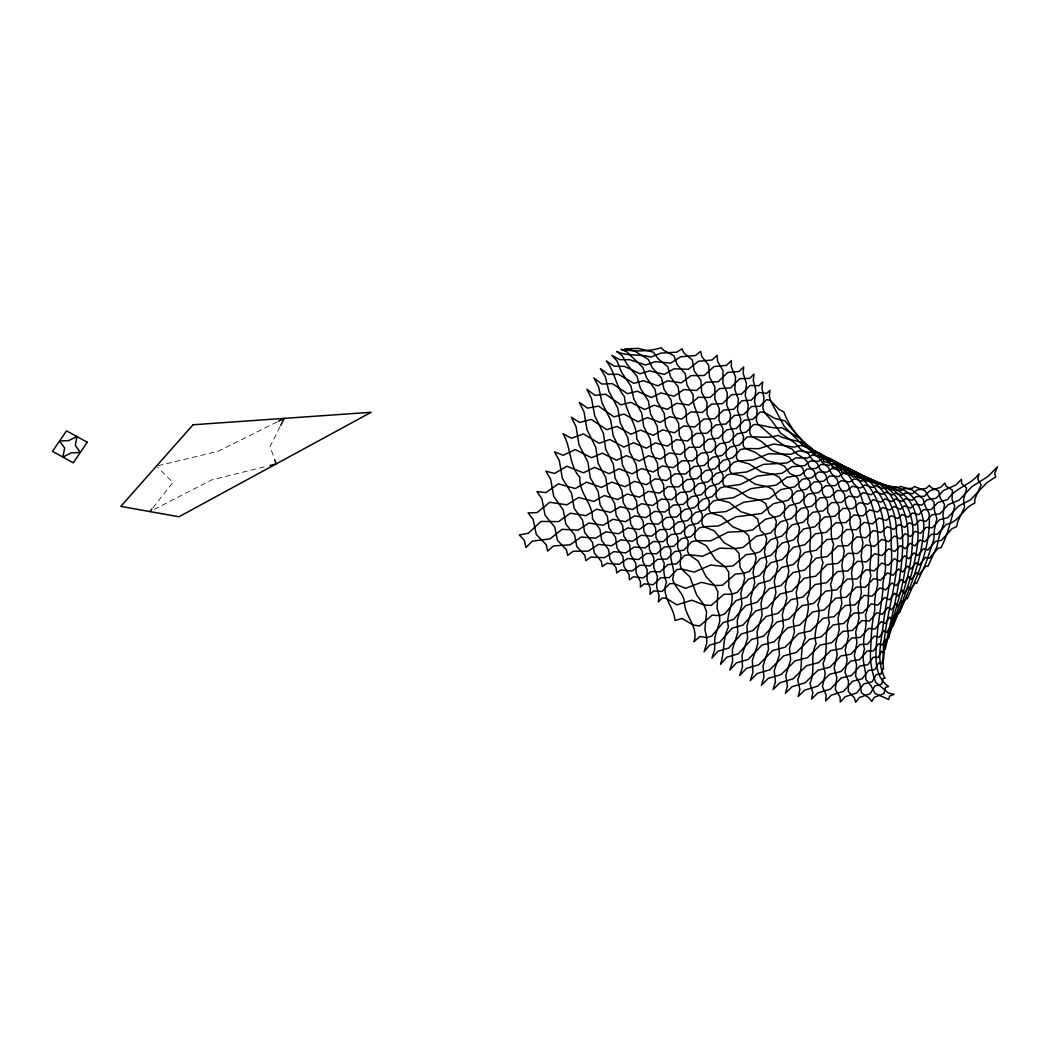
<?xml version="1.0" encoding="UTF-8"?>
<svg xmlns="http://www.w3.org/2000/svg" width="1050" height="1050" viewBox="0 0 1050 1050"><rect width="100%" height="100%" fill="white"/><g stroke="black" fill="none" stroke-linecap="round" stroke-linejoin="round"><path stroke-width="0.75" stroke-dasharray="5 3.75" d="M279.983 426.838L270.034 446.591L274.168 458.128M152.88 507.78L172.922 482.436L157.553 467.211M154.179 509.368L211.654 479.942L266.779 466.239M277.043 421.956L217.967 451.316L156.463 466.121"/><path stroke-width="1.5" d="M280.704 425.421L284.248 418.373L278.486 421.234M149.861 511.573L151.869 509.04M269.929 465.465L276.229 463.89L274.68 459.572M878.391 482.895C903.249 488.657 915.941 515.694 912.319 539.372C912.516 573.536 898.222 605.784 888.457 638.124L888.562 636.549L886.449 641.734C897.763 585.336 933.082 477.776 841.733 472.238L841.772 470.636L836.456 466.252L836.22 463.509L830.025 458.666L815.916 452.734L808.356 448.219L784.967 420.906L774.546 418.359L764.085 412.164L760.174 412.046L753.008 419.239L744.345 420.236L736.418 428.374L726.849 429.831L718.502 438.191L708.304 439.281L699.772 447.261L689.076 447.326L680.426 454.492L669.217 452.996L660.398 459.152L648.506 455.779L639.319 460.989L626.417 455.661L616.56 460.241L602.254 453.154L591.439 457.734L575.242 449.544L563.181 455.293L554.531 451.828L559.335 460.609L562.341 478.354L571.646 493.474L574.114 508.2L582.553 520.17L584.692 532.521L592.449 542.299L594.313 552.969L601.401 561.461L602.201 566.501L606.861 563.338L619.041 564.349L627.677 558.521L638.518 559.558L646.603 553.442L656.552 553.796L664.387 546.971L673.864 546.249L681.699 538.545L691.018 536.616L698.985 528.071L703.776 526.719L718.489 525.958L736.207 516.771L761.368 513.555L773.587 503.633L788.025 500.325L796.399 491.413L806.584 489.169L813.973 482.002L823.607 481.202L829.723 475.965L838.569 476.608L843.255 473.314L851.235 475.243L854.529 473.681L861.722 476.503L863.809 476.28L889.691 486.938C910.691 486.255 922.438 506.467 923.882 525.131C922.937 555.923 911.571 584.955 899.43 613.003L899.378 611.389L895.939 617.256L895.466 614.04L891.844 619.881L889.836 617.072L885.242 623.477L881.186 621.561L874.991 629.081L868.612 628.372L860.436 637.35L851.734 638.033L841.509 648.572L830.773 650.58L818.711 662.589L806.479 665.713L793.026 678.864L779.953 682.749L773.062 689.601L775.438 681.909L774.231 670.727L779.454 654.675L778.47 642.849L783.51 626.482L782.342 614.486L786.844 598.329L785.216 586.661L788.865 571.266L786.594 560.424L789.233 546.276L786.24 536.681L787.841 524.16L784.192 516.062L784.875 505.312L782.828 501.939L777.249 498.619L772.892 489.484L767.484 486.714L755.199 484.168L742.757 476.175L731.732 473.629L726.902 475.151L719.014 483.63L709.367 486.478L701.347 494.708L691.478 496.676L683.406 504.341L673.26 505.102L665.07 511.98L654.452 511.442L645.999 517.624L634.581 515.918L625.603 521.692L612.977 519.291L603.186 525.262L588.958 523.018L578.091 530.145L562.012 529.344L550.016 538.886L532.232 541.157L525.997 547.523L524.278 540.278L519.278 534.949L528.242 533.269L540.986 521.443L558.548 521.627L570.347 513.188L586.031 515.655L596.676 509.197L610.549 512.387L620.169 506.704L632.559 509.499L641.458 503.738L652.772 505.496L661.224 499.17L671.829 499.59L680.072 492.476L690.257 491.544L698.368 483.748L708.238 481.727L716.244 473.471L725.852 470.702L733.648 462.341L738.386 460.976L752.981 460.018L768.81 453.718L791.017 454.256L798.919 450.817L809.55 452.419L812.871 451.014L820.536 453.534C833.057 461.633 847.35 469.704 853.676 483.683C861.459 489.825 860.331 500.181 866.001 507.662C865.423 518.884 872.668 528.767 869.334 540.12C874.191 551.906 867.707 563.929 870.909 575.951C866.46 588.84 870.594 602.332 865.515 615.103C868.245 626.719 861.184 637.678 864.504 649.189C860.659 659.531 866.355 668.994 865.843 679.403L870.988 685.729L874.965 693.42L888.733 699.497L889.586 696.097L894.141 694.339L888.562 693.092L875.634 682.185C871.986 671.882 869.767 661.894 870.581 650.934C871.198 637.389 871.526 623.451 874.847 610.076C874.059 601.558 875.424 593.355 877.59 585.126C877.616 578.957 876.028 572.801 878.207 566.803C878.745 555.069 878.706 543.113 877.511 531.471C875.332 510.51 868.521 489.366 853.243 474.141C843.386 466.817 831.954 456.383 819.512 456.33L812.162 455.017L807.778 458.01L796.005 457.892L787.001 462.971L763.389 464.402L746.76 471.975L731.732 473.629L729.737 470.754L729.881 462.144L726.062 455.923L726.337 446.512L722.544 439.176L722.925 428.689L718.961 420.158L719.289 408.621L714.866 399.118L714.853 386.886L709.485 377.134L708.658 365.111L701.728 356.462L700.704 351.317L695.494 355.53L680.636 356.803L670.648 363.156L655.344 361.673L645.566 365.006L629.672 359.704L619.776 359.664L611.822 355.346L617.059 361.029L621.508 372.212L630.906 386.059L633.898 399.171L641.707 413.07L643.663 426.392L650.304 439.228L651.591 451.867L657.444 463.155L658.298 474.771L663.574 484.549L664.164 495.167L669.008 503.633L669.388 513.45L673.837 521.01L673.956 530.46L677.933 537.653L677.644 547.221L681.004 554.636L680.111 564.861L681.516 568.995L689.876 576.844L696.596 594.864L704.025 605.01L706.584 611.94L704.891 629.567L706.755 637.599L706.689 643.545L704.091 651.788L709.734 645.067L719.775 642.206L732.008 628.254L743.046 624.986L755.711 610.969L767.379 607.674L780.071 594.011L791.936 591.111L804.182 578.274L815.758 576.135L827.111 564.519L837.926 563.456L848.006 553.337L857.666 553.494L866.25 544.989L874.571 546.341L881.633 539.372L888.602 541.734L894.377 535.946L900.244 538.847L905.231 533.663L910.455 536.55L915.298 531.287L920.535 533.452L926.1 527.258L932.216 527.874L939.606 519.711L947.783 517.663L958.519 506.1L970.449 499.852L986.816 482.738L995.715 476.858L994.678 473.432L997.5 466.751L988.089 476.451L972.011 486.557L959.175 500.115L948.347 504.617L939.816 513.831L932.006 514.789L925.982 521.351L919.761 520.091L914.944 525.236L909.287 522.756L904.746 527.402L898.866 524.488L893.852 529.397L887.197 526.693L881.16 532.494L873.39 530.526L865.961 537.718L856.892 536.865L847.941 545.698L837.69 546.079L827.334 556.539L816.178 558.114L804.733 570.006L793.065 572.539L780.951 585.519L769.256 588.669L756.906 602.293L745.644 605.653L733.53 619.461L723.096 622.637L711.546 636.182L706.755 637.599L699.969 636.444L693.919 641.799C698.919 627.349 685.178 616.717 684.416 602.923C684.246 592.988 674.52 587.987 672.643 579.009C676.266 568.956 668.771 560.477 671.081 550.436L667.222 542.903L667.131 533.361L662.694 525.683L662.274 515.931L657.366 507.531C659.019 495.863 648.69 487.712 650.462 475.952C641.983 464.822 645.592 450.083 636.707 439.018C637.258 423.452 624.999 412.059 624.488 396.651C615.549 386.033 614.919 371.608 606.388 361.029L614.276 366.227L624.317 366.345L639.844 373.748L649.596 370.886L664.348 374.377L674.126 368.76L688.341 369.311L698.355 361.318L712.018 359.979L717.163 355.32L717.544 361.187L723.03 370.781L722.938 383.342L727.283 393.12L726.744 405.156L730.511 414.159L729.921 425.106L733.504 432.915L733.058 442.68L736.68 449.256L736.457 458.01L738.386 460.976L749.136 463.942L761.486 471.936L773.679 474.495L779.153 477.081L784.101 485.192L789.902 488.092L792.186 491.072L792.33 500.548L796.569 507.806L795.861 519.094L799.509 527.874L797.764 540.908L800.664 551.079L797.842 565.596L800.021 576.817L796.215 592.397L797.764 604.222L793.222 620.314L794.417 632.231L789.495 648.296L790.689 659.807L785.794 675.334L787.434 685.991L785.334 693.354L792.094 686.687L805.179 682.776L818.016 670.202L829.867 667.209L840.958 655.961L850.907 654.216L859.871 644.543L867.444 644.214L874.217 636.116L879.231 637.179L884.047 630.446L886.646 632.664L890.033 626.863L890.61 629.842L893.301 624.383L893.196 626.049C909.326 583.852 948.347 491.991 874.808 483.262L867.786 480.073L867.339 478.472L860.751 474.337L832.427 460.399L829.828 460.753L822.452 458.889L818.409 461.291L810.206 461.029L804.759 465.583L792.015 466.725L782.027 473.274L757.418 476.044L740.197 484.523L724.959 486.491L720.077 488.066L712.136 496.676L702.45 499.498L694.457 507.688L684.639 509.46L676.62 516.928L666.514 517.466L658.389 524.147L647.732 523.491L639.266 529.528L627.703 527.94L618.621 533.754L605.719 531.864L595.731 538.178L581.122 537.023L570.019 544.871L553.573 545.882L547.654 551.04L546.197 544.674L536.301 534.503L533.085 519.264L528.097 512.925L537.049 512.61L549.727 502.294L566.987 504.814L578.563 497.451L593.867 501.414L604.275 495.548L617.833 499.538L627.309 494.064L639.503 497.175L648.349 491.374L659.584 493.133L668.062 486.623L678.681 486.911L686.962 479.64L697.147 478.616L705.298 470.702L715.155 468.667L723.161 460.373L732.651 457.813L740.342 449.649L744.949 448.508L758.874 448.678L773.692 444.032L794.089 447.129L800.796 445.476L812.372 448.941M875.096 481.596L867.864 479.036L852.022 476.674L852.009 475.296L846.326 471.332L846.182 468.733L839.947 463.877L815.456 455.083L815.259 453.521L810.469 447.51C801.229 439.281 788.642 441.289 777.997 435.33C767.694 438.992 757.365 435.999 746.996 437.049L739.436 444.964L730.144 447.156L722.151 455.438L712.346 457.393L704.13 465.465L693.919 466.567L685.584 474.023L674.979 473.812L666.474 480.506L655.279 478.774L646.459 484.68L634.41 481.373L625.052 486.701L611.769 482.081L601.558 487.423L586.635 482.173L575.308 488.526L558.377 483.853L545.856 492.621L536.97 491.584L541.905 498.868L545.042 515.143L554.768 527.139L557.458 540.369L566.423 549.727L567.656 555.437L573.169 551.211L588.184 551.158L598.382 544.451L611.599 545.738L620.799 539.831L632.546 541.275L641.038 535.329L651.735 536.117L659.846 529.633L669.9 529.344L677.854 522.086L687.579 520.59L695.533 512.531L705.154 509.893L713.147 501.217L718.029 499.642L733.307 497.713L750.908 488.644L776.094 485.139L786.949 477.304L800.467 475.178L806.925 469.101L815.916 468.405L821.087 464.376L829.29 465.281L833.031 463.326L840.381 465.609L841.903 465.229C854.451 471.292 868.862 477.015 876.041 489.615C888.313 504.696 892.211 525.538 891.109 544.609C893.576 570.727 886.646 596.663 883.536 622.519C881.37 640.658 875.556 661.356 885.111 678.182L883.142 678.287L881.803 684.009L874.808 686.004L870.227 693.709L859.438 697.502L855.697 702.266L854.28 697.764L848.295 691.451L848.387 680.676L844.987 672.302L847.114 659.859L845.211 649.937L848.439 636.274L847.232 625.262L850.828 610.877L849.699 599.261L853.046 584.706L851.484 573.038L854.083 558.928L851.747 547.746L853.243 534.66L849.896 524.462L850.08 512.912L845.696 504.092L844.581 494.392L839.331 487.042L837.126 479.207L831.272 473.288L828.279 467.158L822.229 462.381L818.842 457.603L813.002 453.561L809.668 449.61L801.964 444.399L784.179 426.248L770.293 400.378L769.309 395.679L770.031 390.285L766.631 393.383L758.953 392.438L751.183 400.26L742.074 400.706L733.609 409.303L723.489 410.156L714.683 418.714L703.841 419.068L694.903 426.956L683.497 425.998L674.481 432.771L662.484 429.896L653.31 435.343L640.526 430.093L630.958 434.241L617.046 426.418L606.729 429.66L591.15 419.383L579.692 422.494L571.371 417.257L576.069 426.773L579.023 444.924L587.934 462.092L590.244 477.697L598.211 491.636L600.114 504.971L607.359 516.377L608.974 527.914L615.602 537.534L616.954 547.864L622.926 556.5L623.91 566.304L629.107 574.744L629.37 579.823L633.373 576.804L643.217 577.933L650.974 571.567L660.109 571.869L667.787 564.624L676.659 563.784L684.495 555.542L689.049 554.689L702.542 556.264L719.591 548.218L734.842 548.572L743.229 547.378L756.144 536.34L770.621 532.967L780.544 521.758L791.477 518.516L800.861 508.476L811.584 506.297L819.997 497.884L830.13 497.044L837.257 490.494L846.562 491.006L852.272 486.294L860.646 488.001L864.964 484.929L872.484 487.502L875.621 485.691L882.564 488.604L884.901 487.489L891.726 490.101L893.826 489.024L901.176 490.547L903.709 488.736L912.45 488.263L914.497 486.478L925.181 490.901L928.607 496.716L933.988 501.979L934.447 510.694L936.876 518.438L934.421 529.62L933.87 539.438L925.733 563.614L916.663 583.406L915.626 582.461L910.087 589.811L908.749 587.029L904.181 593.316L902.344 590.087L897.763 596.19L894.744 593.184L889.363 599.799L884.651 597.503L877.892 605.115L871.224 603.894L862.719 612.898L854.044 612.964L843.701 623.49L833.254 624.868L821.271 636.851L809.497 639.345L796.254 652.523L783.733 655.83L769.768 669.821L757.116 673.549L750.238 680.636L752.929 672.459L752.351 660.529L757.837 643.847L757.116 631.719L762.103 615.182L760.987 603.356L765.201 587.514L763.494 576.503L766.789 561.868L764.413 552.103L766.736 539.057L765.24 534.87L760.423 530.394L757.562 518.871L752.614 515.274L740.841 511.717L729.054 502.346L718.029 499.642L716.061 496.676L716.218 488.014L712.241 482.068L712.32 473.051L708.238 466.279L708.304 456.488L704.064 448.613L704.078 437.863L699.497 428.82C702.03 416.443 691.438 407.531 693.302 395.194L686.989 385.127L685.217 373.669L677.237 364.875L673.903 355.727L663.679 350.333L661.159 347.734C648.651 351.737 633.977 351.54 620.996 349.374L626.824 351.868L642.823 367.434L646.551 377.816L654.977 389.327L657.3 401.507L664.217 413.385L665.595 425.841L671.475 436.984L672.276 448.836L677.473 458.732L677.959 469.652L682.71 478.236L682.999 488.276L687.422 495.784L687.514 505.208L691.635 511.993L691.517 521.154L695.258 527.678L694.746 537.088L696.465 540.592L706.283 545.711L715.496 559.597L725.038 566.659L728.7 572.158L728.844 587.514C738.097 599.983 724.605 613.41 728.477 626.955C722.334 638.872 724.802 652.063 720.536 664.23L726.823 657.195L738.15 653.874L751.485 639.542L763.442 636.169L776.829 622.099L788.944 619.054L801.911 605.706L813.684 603.356L825.72 591.137L836.627 589.824L847.35 579.036L856.971 578.931L866.119 569.704L874.178 570.832L881.724 563.062L888.208 565.254L894.377 558.679L899.456 561.606L904.733 555.712L908.88 558.797L913.933 552.878L917.779 555.476L923.514 548.704L927.872 550.029L935.392 541.393L941.364 540.461L952.14 528.596L956.668 526.641L957.784 521.456L964.517 507.321L963.572 499.472L966.63 488.106L961.616 483.42L961.406 479.312L955.894 485.021L943.517 490.455L936.101 498.251L927.019 499.839L921.926 505.076L914.668 504.249L910.704 508.095L904.221 505.864L900.48 509.25L893.996 506.441L889.783 510.116L882.735 507.426L877.524 512.006L869.544 509.959L863.008 515.918L853.926 514.92L845.919 522.572L835.774 522.861L826.363 532.284L815.404 533.794L804.904 544.753L793.485 547.312L782.276 559.479L770.871 562.747L759.399 575.663L748.427 579.219L737.139 592.41L731.968 594.169L724.028 594.261L711.165 605.417L704.025 605.01L691.832 600.18L676.856 604.879L666.12 598.251L662.064 598.041L658.324 601.939L659.111 595.98L656.604 586.635L657.339 576.004L653.783 567.591L653.809 557.694L649.438 549.636L648.966 539.91L643.952 531.549L643.151 521.417L637.599 512.111L636.536 501.021L630.459 490.179L629.121 477.75L622.427 464.874L620.681 450.883L613.148 435.697L610.746 420.302L602.004 402.885L598.618 386.728L593.867 377.961L601.794 384.038L612.294 383.617L627.493 393.671L637.311 391.217L651.381 397.556L660.923 392.949L674.244 396.204L683.76 389.576L696.491 390.495L706.086 382.226L718.174 381.727L727.768 372.383L738.964 371.542L743.649 366.909L743.164 373.288L746.432 383.539L745.277 395.745L748.217 404.906L747.272 415.708L750.291 423.465L749.726 432.836L751.419 436.223L761.001 441.158L772.328 450.529L788.878 456.894L794.496 463.575L800.349 466.161L802.961 468.536L804.602 475.571L809.799 481.241L810.902 489.812L815.745 496.834L815.968 507.216L820.142 515.786L819.236 528.006C826.048 539.07 817.753 551.316 823.082 562.774C817.714 576.765 824.473 591.137 817.819 604.879C822.373 618.227 811.913 630.381 816.178 643.663C809.314 656.631 816.112 670.281 809.944 683.353L812.805 692.646L811.611 699.116L817.714 693.013L830.432 689.076L841.116 678.038L851.668 675.36L859.897 665.976L867.694 664.808L873.351 657.116L878.154 657.484L881.528 651.315L883.457 653.021L885.15 647.929L885.242 649.281C892.106 616.704 905.612 585.204 906.911 551.736C910.862 527.376 905.415 497.674 882.236 484.536L874.414 481.858L872.274 482.423L865.187 479.496L862.024 481.11L854.254 478.813L849.765 481.937L841.116 480.716L835.196 485.651L825.668 485.769L818.396 492.608L808.172 494.13L799.746 502.792L789.114 505.641L779.888 515.799L765.332 519.278L752.692 529.869L744.056 531.405L728.109 532.127L710.64 540.868L696.465 540.592L691.779 541.721L683.878 550.148L674.756 551.565L666.999 559.046L657.681 559.296L649.884 565.884L640.001 565.163L631.89 571.108L620.97 569.953L616.678 572.946L616.127 567.958L609.984 559.571L608.541 549.531L601.689 540.435L599.957 529.305L592.462 518.661C592.856 503.212 578.799 493.172 579.876 477.461C568.732 464.848 571.318 447.549 563.089 433.808L571.567 438.257L583.341 433.886L599.196 443.336L609.774 439.464L623.857 447.064L633.557 442.759L646.341 448.166L655.489 442.916L667.393 446.119L676.292 439.688L687.579 440.947L696.36 433.44L707.122 433.243L715.785 424.988L725.957 423.977L734.357 415.485L743.728 414.474L751.59 406.455L759.806 406.337L766.723 399.63L770.293 400.378L779.087 409.487L783.878 412.007C790.178 429.345 803.184 443.678 818.541 453.416L818.633 454.873L823.358 459.703L823.41 461.409L850.224 469.114L850.434 470.085L856.577 473.747L856.787 475.965L862.89 479.351L863.061 480.362L879.112 483.053L882.853 484.733L895.178 487.148L899.168 487.266L900.519 486.413L912.109 489.917L923.186 499.052L925.326 506.349L929.079 513.358C931.324 543.349 919.419 571.869 907.213 598.867L906.78 597.503L902.409 603.96L901.714 600.771L897.697 606.742L895.939 603.606L891.411 609.827L888.024 607.241L882.302 614.263L876.881 612.675L869.453 620.957L861.84 620.629L852.482 630.42L842.822 631.444L831.587 642.758L820.247 645.028L807.476 657.681L795.021 660.896L781.2 674.533L768.285 678.339L761.355 685.335L763.928 677.381L763.074 665.766L768.482 649.333L767.642 637.311L772.708 620.786L771.566 608.816L775.95 592.738L774.27 581.346L777.748 566.265L775.399 555.909L777.866 542.259L774.847 533.308L776.357 521.378L774.572 517.597L769.322 513.765L765.673 503.462L760.449 500.325L748.322 497.411L736.076 488.933L724.959 486.491L722.938 483.617L723.056 475.059L719.132 469.048L719.289 459.874L715.326 452.878L715.522 442.785L711.414 434.621L711.572 423.504L707.07 414.251L706.952 402.334L701.663 392.464L700.888 380.402L694.299 370.965L692.304 360.058L683.773 352.8L682.028 348.744L676.817 352.17L660.844 353.102L650.961 357.105C639.594 353.64 627.388 356.685 616.691 351.488L622.204 355.674L627.178 364.56L637.022 376.32L640.342 388.185L648.414 401.061L650.514 413.897L657.261 426.352L658.573 438.939L664.414 450.214L665.254 461.934L670.491 471.765L671.029 482.514L675.819 491.059L676.147 500.994L680.597 508.502L680.715 517.899L684.784 524.856L684.587 534.188L688.157 541.104L687.474 550.883L689.049 554.689L698.184 561.081L706.217 576.962L714.748 585.519L717.872 591.741L717.071 608.291L719.565 615.654L719.801 621.324L714.788 637.508L714.63 649.766L711.953 658.14L717.938 651.223L728.661 648.126L741.497 633.911L753.034 630.564L766.133 616.455L778.089 613.279L790.991 599.707L802.896 597.082L815.128 584.496L826.442 582.763L837.559 571.515L847.849 570.938L857.535 561.238L866.473 561.908L874.584 553.757L882.039 555.555L888.681 548.796L894.744 551.473L900.257 545.646L905.297 548.691L910.284 543.165L914.826 545.947L920.076 539.962L924.879 541.747L931.35 534.384L937.374 534.266L946.352 524.331C959.228 522.585 963.126 507.491 974.702 503.226L974.925 498.763L981.159 484.903L977.773 479.207L978.902 473.944C970.567 485.31 955.369 487.436 947.704 499.551L937.808 502.517L931.166 509.617L923.659 509.617L918.763 514.736L912.424 512.951L908.224 517.138L902.134 514.447L897.803 518.556L891.319 515.707L886.226 520.419L878.863 518.004L872.576 523.858L864.097 522.349L856.354 529.764L846.668 529.462L837.441 538.611L826.757 539.543L816.27 550.292L804.917 552.352L793.524 564.441L781.909 567.341L770.057 580.348L758.664 583.721L746.799 597.188L736.05 600.587L724.566 614.053L719.565 615.654L712.176 615.129L699.589 626.01L692.961 624.96L682.014 618.437L675.006 620.563C674.192 606.756 660.673 596.518 666.488 582.054C663.902 575.964 663.259 569.769 664.217 563.207L660.503 555.266L660.463 545.58L656.053 537.731L655.594 528.019L650.646 519.645L649.911 509.368L644.464 499.879L643.492 488.578L637.534 477.488L636.261 464.874L629.646 451.828L627.874 437.929L620.301 422.901L617.754 408.069L608.908 391.387L605.246 376.556L600.39 368.563L608.265 374.351L618.529 374.325L633.819 383.303L643.584 380.73L657.93 385.849L667.564 380.809L681.266 382.856L691.005 375.611L704.143 375.506L714.039 366.555L726.469 365.361L731.43 360.57L731.312 366.857L735.564 376.95L734.803 389.55L738.347 399.118L737.494 410.655L740.788 419.068L740.119 429.279L743.479 436.367L743.111 445.371L744.949 448.508L755.226 452.274L767.209 460.714L779.047 463.654L784.494 466.213L789.836 473.511L795.742 476.175L798.21 478.826L799.142 487.042L803.919 493.434L804.129 503.37L808.382 511.311L807.594 523.084C814.669 533.61 806.374 545.633 812.004 556.592C806.741 570.557 813.816 584.758 807.135 598.487C811.834 612.058 801.137 624.422 805.35 637.98C798.197 651.486 804.615 666.054 797.698 679.56L799.89 689.587L798.171 696.544L804.681 690.139L817.661 686.201L829.592 674.336L840.879 671.488L850.697 661.106L859.661 659.649L867.116 650.921L873.39 650.947L878.548 643.781L882.079 645.186L885.386 639.266L886.266 640.513L884.166 650.619L883.575 659.623L883.076 658.626L881.646 663.771L878.469 663.075L874.86 669.637L868.442 670.491L862.142 678.786L852.547 681.266L843.465 691.346L831.18 695.258L825.654 700.98L826.179 695.074L822.465 686.634L825.261 673.496L823.043 663.561C829.185 650.344 823.029 636.352 829.474 623.175C825.431 609.971 835.157 597.673 830.471 584.482C836.483 571.174 829.329 557.76 833.713 544.228C828.043 533.833 835.013 521.85 827.663 512.046L827.518 501.244L822.701 493.592L821.507 484.654L816.178 478.446L814.236 471.188L808.736 466.161C807.765 456.75 796.386 456.671 792.33 449.151C778.129 444.334 769.348 432.836 757.798 424.121L756.289 420.394L757.116 410.511L754.53 401.901L755.816 390.416L753.283 380.349L753.992 374.102L749.674 378.381L739.712 378.722L730.577 387.936L719.513 388.605L710.168 397.399L698.368 397.32L689.01 405.011L676.607 403.266L667.249 409.382L654.216 405.208L644.713 409.526L630.801 402.334L620.852 404.854L605.653 394.223L594.864 395.299L586.845 389.209L591.531 398.475L594.707 415.656L603.409 433.44L605.706 449.151L613.331 464.192L615.09 478.078L621.941 490.613L623.346 502.806L629.58 513.319L630.735 524.16L636.405 533.269L637.284 543.27L642.351 551.644L642.836 561.409L647.154 569.73L647.049 579.876L650.409 588.84L649.989 594.431L653.717 590.927L661.999 591.491L669.637 583.695L673.877 583.511L685.624 588.315L701.4 582.33L714.748 585.519L722.374 585.322L735.394 574.022L743.807 573.379L749.096 571.502L760.069 558.784L771.159 555.188L782.079 543.034L793.38 540.002L803.801 528.885L814.892 526.785L824.381 517.125L834.855 516.232L843.071 508.318L852.613 508.764L859.372 502.648L867.904 504.249L873.259 499.708L880.819 502.163L884.992 498.816L891.857 501.637L895.269 498.934L901.897 501.493L905.139 498.737L912.214 500.286L916.033 496.663L924.446 496.269L929.841 490.783L940.787 487.252L944.882 483.066L946.155 486.216L952.442 490.101L952.022 499.314L954.726 506.179C950.985 520.446 947.783 534.188 941.168 547.562L938.136 548.231L929.447 558.232L925.522 557.445L919.209 565.058L916.086 562.734L910.914 569.087L907.686 566.042L902.659 572.027L898.616 568.929L892.946 575.334L887.552 572.801L880.635 580.191L873.587 578.629L865.108 587.357L856.328 586.989L846.169 597.253L835.839 598.146L824.171 609.893L812.674 611.927L799.837 624.934L787.684 627.834L774.165 641.721L761.893 645.107L748.204 659.439L736.352 662.918L729.803 670.044L732.559 661.644L732.401 649.346L737.756 632.612L737.244 620.589L741.904 604.498L740.867 593.289L744.66 578.366L743.807 573.379L740.079 567.472L738.99 553.376L734.842 548.572L724.395 542.876L714.131 530.775L703.776 526.719L701.938 523.451L702.293 514.356L698.434 508.121L698.526 499.052L694.391 492.358L694.299 482.895L689.903 475.374L689.679 465.176L684.981 456.461L684.574 445.331L679.389 435.383L678.615 423.439L672.656 412.519L671.186 400.312L664.007 389.222L661.421 377.856L652.509 368.051L648.283 359.402L634.266 350.818L624.711 348.928L638.229 348.377L653.428 352.196L658.219 358.89L667.721 366.66L670.648 377.016L678.182 387.069L679.783 398.961L685.886 409.513L686.647 421.536L691.832 431.498L692.147 442.877L696.793 451.736L696.911 462.184L701.242 469.849L701.282 479.417L705.416 486.071L705.364 495.075L709.288 501.126L709.039 509.985L710.968 513.069L721.731 516.311L732.861 526.89L744.056 531.405L748.637 535.566L750.632 548.363L754.95 553.534L756.118 558.128L753.034 572.171L754.74 582.711L750.711 598.159L751.8 609.748L746.957 626.128L747.574 638.256L742.101 655.043L742.468 667.196L739.712 675.517L746.458 668.391L758.756 664.768L772.669 650.541L785.124 647.194L798.604 633.596L810.639 630.893L823.161 618.345L834.225 616.626L845.329 605.443L854.91 604.957L864.334 595.311L872.13 596.111L879.808 587.921L885.741 589.89L891.922 582.881L896.162 585.677L901.294 579.442L904.247 582.632L909.038 576.516L911.334 579.456L916.663 572.617L919.078 574.626L926.034 566.107L927.924 566.383L937.007 546.42L939.264 535.867L943.845 523.254L942.966 514.697L944.528 504.381L940.341 498.369L938.621 490.993L931.363 487.764L929.276 485.415L926.323 488.289L916.571 490.179L912.778 493.671L904.942 493.041L902.121 495.272L895.178 493.133L892.487 494.97L885.688 492.188L882.472 494.366L875.267 491.623L871.054 494.773L863.047 492.647L857.522 497.227L848.558 496.138L841.601 502.451L831.692 502.622L823.358 510.786L812.687 512.321L803.197 522.178L792.12 524.856L781.909 536.051L770.831 539.556L760.305 551.617L754.95 553.534L746.13 554.649L733.097 565.924L725.038 566.659L710.679 564.992L694.194 572.092L681.516 568.995L677.106 569.533L669.362 577.566L660.778 577.736L653.179 584.732L644.227 583.826L640.408 587.029L640.474 581.739L636.221 573.09L635.749 563.246L630.604 554.846L629.672 544.95L623.857 536.077L622.611 525.472L616.192 515.379L614.683 503.488L607.661 491.439L605.837 477.776L598.067 463.168L595.783 447.392L587.016 429.726L583.997 411.863L579.324 402.334L587.488 408.109L598.605 406.127L613.935 416.85L624.041 414.067L637.901 421.759L647.417 417.585L660.279 422.415L669.519 416.692L681.673 419.081L690.834 411.889L702.424 412.453L711.546 404.145L722.492 403.633L731.456 394.761L741.51 394.117L750.028 385.442L758.809 385.704L762.707 381.964L761.919 387.857L763.98 397.504L762.812 408.004L764.085 412.164L771.658 420.63L780.819 433.296L794.85 442.982L800.533 449.046L808.658 453.941L811.519 458.837L817.241 463.312L819.945 469.298L825.681 474.758L827.807 482.278L833.162 489.051L834.356 498.369L839.016 506.612L839.042 517.808L842.756 527.52L841.496 540.396L844.266 551.25L841.837 565.346L843.767 576.909L840.433 591.701L841.811 603.448L838.018 618.332L839.252 629.724L835.511 644.136L837.165 654.662L834.107 668.115L836.863 677.316L835.262 689.364L840 696.806L840.328 702.069L845.079 696.78L856.734 692.908L863.809 683.944L872.209 681.686L876.225 674.612L881.068 674.087L882.381 668.719L883.496 669.231C879.664 623.201 903.459 578.314 896.398 532.219C896.726 513.227 888.326 494.13 873.666 481.884C861.525 472.946 846.694 469.508 832.178 467.145L832.217 465.426L827.203 460.753L826.744 458.102L815.102 450.752M877.052 636.641C875.634 653.389 872.852 675.636 888.576 686.529L885.491 687.396L883.929 693.63L874.269 697.318L871.802 701.466L869.059 697.856L861.538 692.829L859.793 683.497L855.592 676.095L856.564 664.781L854.346 655.567L856.892 642.784L855.711 632.231L858.992 618.476L858.099 607.084L861.42 592.896L860.265 581.214L863.021 567.197L861.158 555.778L862.916 542.535L860.055 531.917L860.514 520.065L856.524 510.707L855.592 500.614L850.566 492.712L848.387 484.509L842.572 478.091L839.409 471.726L833.149 466.62L829.356 461.842L806.899 445.279L799.877 438.362L781.764 427.626C771.908 429.345 763.087 424.331 753.598 424.515L746.222 432.101L737.192 433.794L729.225 442.024L719.513 443.783L711.231 452.012L701.033 453.127L692.606 460.845L681.949 460.766L673.404 467.644L662.235 465.99L653.428 471.988L641.484 468.602L632.205 473.852L619.146 468.786L609.131 473.694L594.536 467.394L583.459 472.815L566.908 466.226L554.584 473.458L545.803 471.161L550.673 479.259L553.744 496.387L563.259 510.051L565.845 524.094L574.547 534.831L576.804 546.551L584.837 555.358L585.861 560.634L590.94 557.051L604.498 557.668L613.856 551.617L625.813 552.864L634.371 546.997L645.12 547.903L653.218 541.616L663.206 541.629L671.107 534.581L680.728 533.426L688.629 525.538L698.119 523.202L706.112 514.566L710.968 513.069L726.049 511.56L743.82 502.241L769.204 498.579L780.806 489.602L794.889 486.767L802.331 479.246L811.978 477.697L818.278 472.08L827.229 472.093L832.164 468.484L840.276 469.941L843.767 468.274L851.051 470.873L852.482 470.531C873.521 484.759 884.559 510.379 884.1 535.185C888.287 544.661 883.772 554.479 885.242 564.139C886.738 572.565 881.737 580.479 883.063 588.893C881.357 604.839 878.233 620.668 877.052 636.641M76.847 436.524L75.351 445.331L80.259 452.498L71.203 452.865L62.869 457.078L64.641 447.956L59.522 441.066L68.867 440.554L76.847 436.524M87.216 442.208L73.264 462.827L52.5 451.342L66.517 430.841L87.216 442.208M193.056 424.764L120.803 506.402L178.986 516.758L371.149 412.283L193.056 424.764"/></g></svg>
